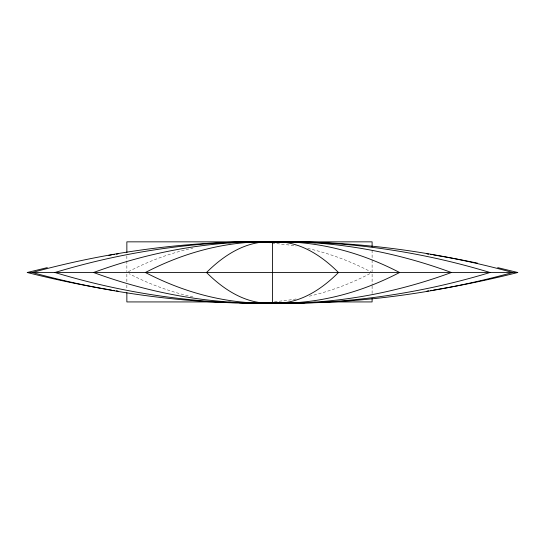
<?xml version="1.0" encoding="UTF-8"?>
<svg xmlns="http://www.w3.org/2000/svg" width="545" height="545" viewBox="0 0 545 545"><rect width="100%" height="100%" fill="white"/><g stroke="black" fill="none" stroke-linecap="round" stroke-linejoin="round"><path stroke-width="0.41" stroke-dasharray="2.73 2.04" d="M274.476 301.828L291.847 299.689A260.578 260.578 0 0 0 296.044 298.96M273.27 242.709L278.332 242.709M267.336 242.573L291.847 245.311A260.578 260.578 0 0 1 296.044 246.04M372.106 250.128L372.106 259.243M372.106 260.074L372.106 271.669M372.106 274.183L372.106 285.11M372.106 285.955L372.106 293.523M126.856 255.932L126.856 260.074M126.856 260.898L126.856 271.669M126.856 274.183L126.856 281.751M126.856 285.11L126.856 288.475M128.361 271.703A260.578 260.578 0 0 1 192.91 248.057M307.721 248.431A260.578 260.578 0 0 1 372.106 272.5M369.851 273.692A260.578 260.578 0 0 1 307.721 296.569M192.91 296.943A260.578 260.578 0 0 1 129.117 273.692"/><path stroke-width="0.82" d="M108.06 289.49A996.328 996.328 0 0 1 27.25 272.5L47.313 267.622M259.686 242.259L249.481 241.844L232.041 242.205A922.413 889.079 -90 0 0 32.291 272.5A922.413 889.079 -90 0 0 232.041 302.795L295.519 303.156L304.655 302.727M228.226 242.709L231.625 242.573M239.282 242.259L249.481 241.844M259.686 302.741L249.481 303.156L239.282 302.741M257.444 241.782L242.389 242.205A972.621 679.499 -90 0 0 93.624 272.5A972.621 679.499 -90 0 0 242.389 302.795L257.444 303.218M287.556 303.218L302.611 302.795A972.621 679.499 -90 0 0 451.376 272.5A972.621 679.499 90 0 0 302.611 242.205L287.556 241.782M291.882 302.754L266.948 303.218L261.402 302.795A1001.962 254.263 90 0 1 206.535 272.5A1001.962 254.263 90 0 1 261.402 242.205C278.55 241.19 295.785 242 312.959 242.205A922.413 889.079 90 0 1 512.709 272.5A922.413 889.079 -90 0 1 312.959 302.795L295.519 303.156M27.25 272.5L517.75 272.5L497.687 267.622M218.531 301.93L126.856 301.93L126.856 292.679M326.271 301.93L372.106 301.93L372.106 298.565M290.812 241.782L309.124 242.205A949.322 816.56 -90 0 1 490.03 272.5A949.322 816.56 -90 0 1 309.124 302.795L290.812 303.218L235.876 302.795A949.322 816.56 90 0 1 54.97 272.5A949.322 816.56 -90 0 1 235.876 242.205L254.188 241.782L293.891 242.205A990.612 487.128 -90 0 1 399.587 272.5A990.612 487.128 -90 0 1 293.891 302.795L272.5 303.156A996.328 996.328 0 0 1 253.118 302.966M228.226 302.291L231.625 302.427M295.519 241.844L304.655 242.273M372.106 246.817L372.106 241.844L126.856 241.844L126.856 252.614M272.5 241.782L272.5 303.218M108.891 255.367A996.328 996.328 0 0 1 111.384 254.958M113.047 254.685A996.328 996.328 0 0 1 114.709 254.42M116.378 254.154A996.328 996.328 0 0 1 118.04 253.888M229.527 242.77A996.328 996.328 0 0 1 231.209 242.702M313.791 242.702A996.328 996.328 0 0 1 315.473 242.77M426.96 253.888A996.328 996.328 0 0 1 428.622 254.154M430.291 254.42A996.328 996.328 0 0 1 431.953 254.685M433.616 254.958A996.328 996.328 0 0 1 436.109 255.367M436.94 255.51A996.328 996.328 0 0 1 477.522 263.167M517.75 272.5A996.328 996.328 0 0 1 436.94 289.49M436.109 289.633A996.328 996.328 0 0 1 433.616 290.042M431.953 290.315A996.328 996.328 0 0 1 430.291 290.58M428.622 290.846A996.328 996.328 0 0 1 426.96 291.112M315.473 302.23A996.328 996.328 0 0 1 313.791 302.298M231.209 302.298A996.328 996.328 0 0 1 229.527 302.23M118.04 291.112A996.328 996.328 0 0 1 116.378 290.846M114.709 290.58A996.328 996.328 0 0 1 113.047 290.315M111.384 290.042A996.328 996.328 0 0 1 108.891 289.633M283.598 302.795L261.804 303.218L251.109 302.795A990.612 487.128 90 0 1 145.413 272.5A990.612 487.128 90 0 1 251.109 242.205L261.804 241.782L283.598 242.205A1001.962 254.263 90 0 1 338.465 272.5A1001.962 254.263 90 0 1 283.598 302.795"/></g></svg>
